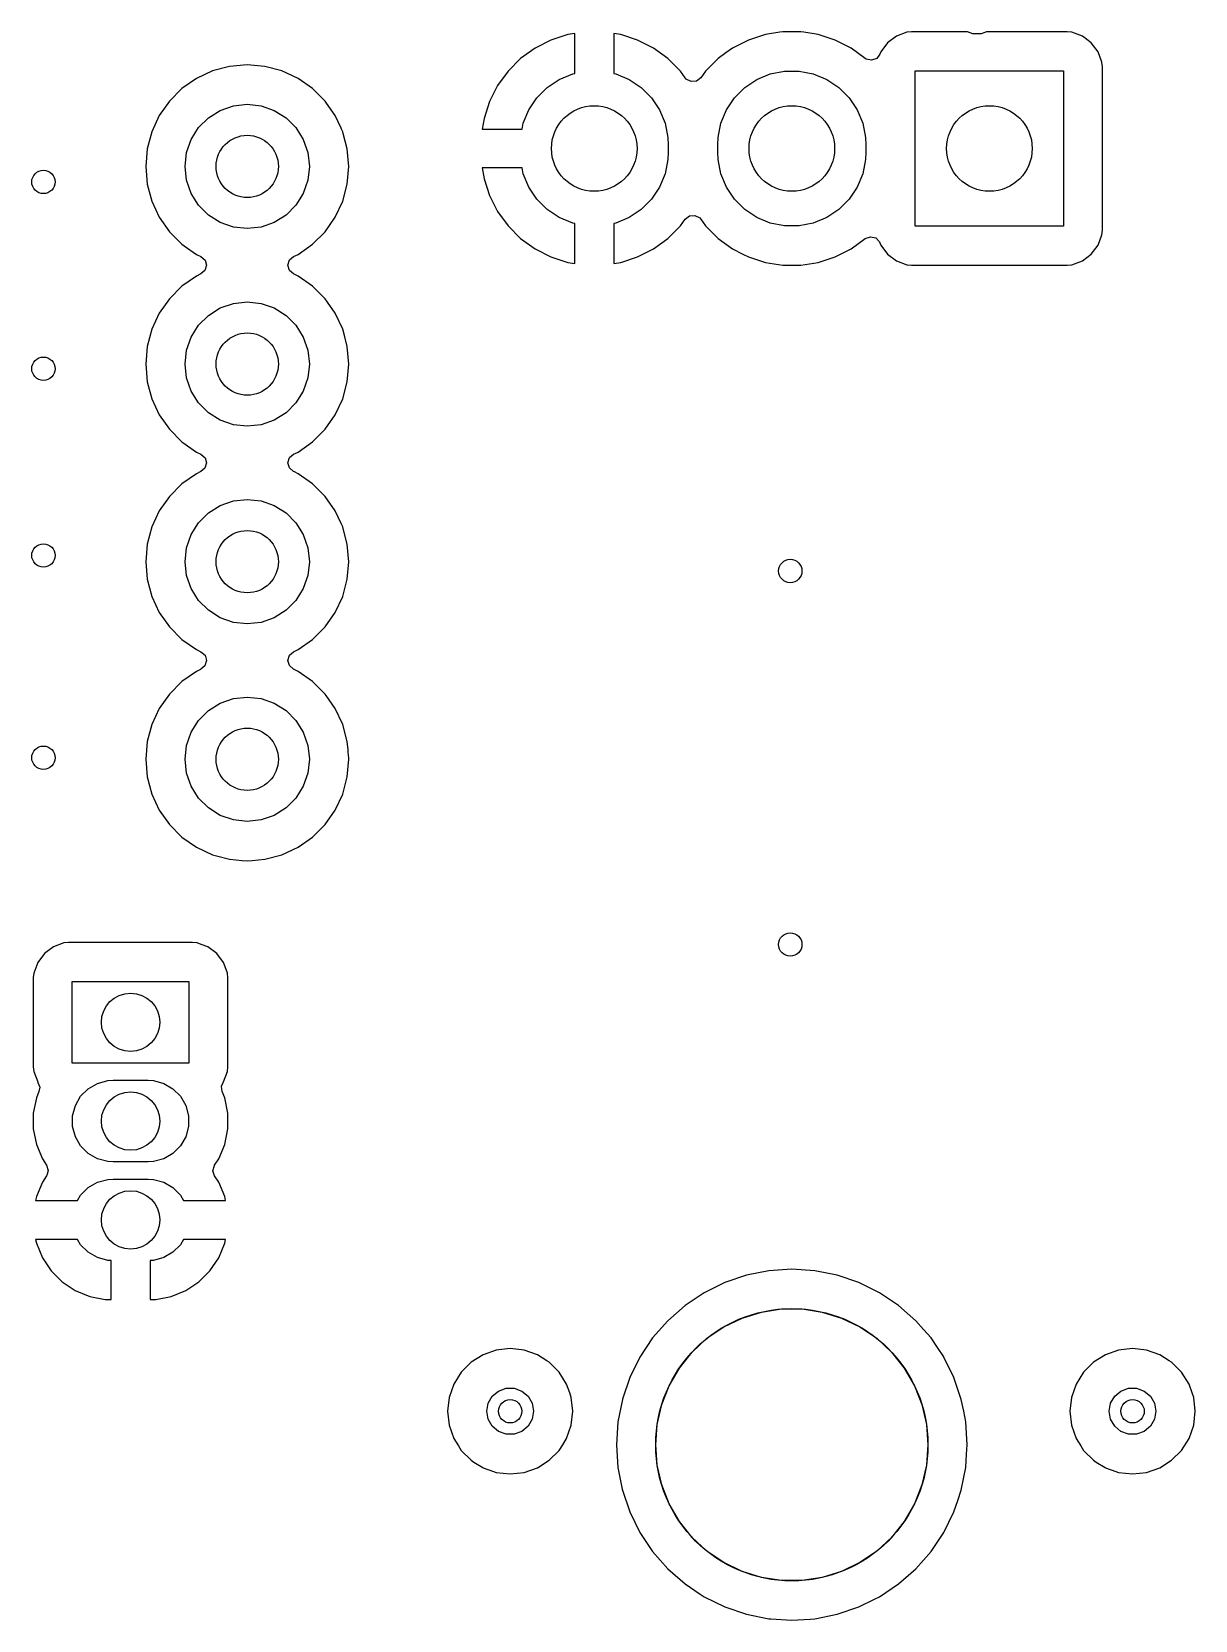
# Model space of a CAD drawing. Extents: x 2.85 to 10.26, y -4.55 to -2.42.
# Drawn here: x 3.341 to 3.929, y -3.688 to -2.885 of the extents above; entities that cross this region are included whole.
import ezdxf

# ---------------------------------------------------------------- set-up
doc = ezdxf.new("R2010")
doc.units = 0
doc.header["$MEASUREMENT"] = 0
doc.layers.add('BLACK', color=7, linetype='CONTINUOUS')

msp = doc.modelspace()

# ---------------------------------------------------------------- linework, layer by layer
at = {"layer": 'BLACK', "linetype": 'CONTINUOUS'}
for p, q in [((3.61535, -2.88549), (3.61181, -2.88605)), ((3.61535, -2.90574), (3.61535, -2.88549)), ((3.61535, -2.88549), (3.61535, -2.88549)), ((3.63859, -2.88605), (3.63504, -2.88549)), ((3.63504, -2.88549), (3.63504, -2.90574)), ((3.7191, -2.88488), (3.7118, -2.88603)), ((3.72069, -2.88463), (3.7191, -2.88488)), ((3.7297, -2.88463), (3.72069, -2.88463)), ((3.73129, -2.88488), (3.7297, -2.88463)), ((3.73859, -2.88603), (3.73129, -2.88488)), ((3.78347, -2.88488), (3.77816, -2.88686)), ((3.78581, -2.88463), (3.78347, -2.88488)), ((3.81404, -2.88463), (3.78581, -2.88463)), ((3.78581, -2.88463), (3.78581, -2.88463)), ((3.81685, -2.88565), (3.81404, -2.88463)), ((3.82375, -2.88463), (3.82095, -2.88565)), ((3.86458, -2.88463), (3.82375, -2.88463)), ((3.86693, -2.88488), (3.86458, -2.88463)), ((3.86458, -2.88463), (3.86458, -2.88463)), ((3.86458, -2.88463), (3.86458, -2.88463)), ((3.86458, -2.88463), (3.86458, -2.88463)), ((3.87224, -2.88686), (3.86693, -2.88488)), ((3.86693, -2.88488), (3.86693, -2.88488)), ((3.59523, -2.89292), (3.58794, -2.89821)), ((3.60325, -2.88884), (3.59523, -2.89292)), ((3.61181, -2.88605), (3.60325, -2.88884)), ((3.64715, -2.88884), (3.63859, -2.88605)), ((3.65517, -2.89292), (3.64715, -2.88884)), ((3.66245, -2.89821), (3.65517, -2.89292)), ((3.69521, -2.8929), (3.69184, -2.89535)), ((3.70324, -2.88882), (3.69521, -2.8929)), ((3.7118, -2.88603), (3.70324, -2.88882)), ((3.7118, -2.88603), (3.7118, -2.88603)), ((3.74716, -2.88882), (3.73859, -2.88603)), ((3.75317, -2.89188), (3.74716, -2.88882)), ((3.75518, -2.8929), (3.75317, -2.89188)), ((3.76237, -2.89813), (3.75518, -2.8929)), ((3.77362, -2.89025), (3.77022, -2.89479)), ((3.77816, -2.88686), (3.77362, -2.89025)), ((3.77362, -2.89025), (3.77362, -2.89025)), ((3.77816, -2.88686), (3.77816, -2.88686)), ((3.82095, -2.88565), (3.81685, -2.88565)), ((3.87677, -2.89025), (3.87224, -2.88686)), ((3.87224, -2.88686), (3.87224, -2.88686)), ((3.88017, -2.89479), (3.87677, -2.89025)), ((3.87677, -2.89025), (3.87677, -2.89025)), ((3.44961, -2.90136), (3.44068, -2.90214)), ((3.45853, -2.90214), (3.44961, -2.90136)), ((3.44961, -2.90136), (3.44961, -2.90136)), ((3.58794, -2.89821), (3.58158, -2.90458)), ((3.66882, -2.90458), (3.66245, -2.89821)), ((3.68793, -2.8982), (3.68156, -2.90456)), ((3.69184, -2.89535), (3.68793, -2.8982)), ((3.68793, -2.8982), (3.68793, -2.8982)), ((3.68793, -2.8982), (3.68793, -2.8982)), ((3.7629, -2.89847), (3.76237, -2.89813)), ((3.76559, -2.89905), (3.7629, -2.89847)), ((3.76817, -2.89809), (3.76559, -2.89905)), ((3.76982, -2.89589), (3.76817, -2.89809)), ((3.77022, -2.89479), (3.76982, -2.89589)), ((3.77022, -2.89479), (3.77022, -2.89479)), ((3.88212, -2.90003), (3.88017, -2.89479)), ((3.88017, -2.89479), (3.88017, -2.89479)), ((3.88215, -2.9001), (3.88212, -2.90003)), ((3.8824, -2.90245), (3.88215, -2.9001)), ((3.42391, -2.90825), (3.41657, -2.91338)), ((3.43203, -2.90446), (3.42391, -2.90825)), ((3.42391, -2.90825), (3.42391, -2.90825)), ((3.44068, -2.90214), (3.43203, -2.90446)), ((3.43203, -2.90446), (3.43203, -2.90446)), ((3.44068, -2.90214), (3.44068, -2.90214)), ((3.46718, -2.90446), (3.45853, -2.90214)), ((3.45853, -2.90214), (3.45853, -2.90214)), ((3.45853, -2.90214), (3.45853, -2.90214)), ((3.45853, -2.90214), (3.45853, -2.90214)), ((3.45853, -2.90214), (3.45853, -2.90214)), ((3.4753, -2.90825), (3.46718, -2.90446)), ((3.46718, -2.90446), (3.46718, -2.90446)), ((3.48264, -2.91338), (3.4753, -2.90825)), ((3.4753, -2.90825), (3.4753, -2.90825)), ((3.58158, -2.90458), (3.57629, -2.91186)), ((3.60141, -2.91284), (3.60752, -2.90876)), ((3.60752, -2.90876), (3.61431, -2.90595)), ((3.61431, -2.90595), (3.61535, -2.90574)), ((3.63504, -2.90574), (3.63608, -2.90595)), ((3.63608, -2.90595), (3.64287, -2.90876)), ((3.64287, -2.90876), (3.64899, -2.91284)), ((3.67124, -2.90791), (3.66882, -2.90458)), ((3.66882, -2.90458), (3.66882, -2.90458)), ((3.67178, -2.90854), (3.67124, -2.90791)), ((3.67422, -2.90982), (3.67178, -2.90854)), ((3.67696, -2.90959), (3.67422, -2.90982)), ((3.67913, -2.90791), (3.67696, -2.90959)), ((3.68156, -2.90456), (3.67913, -2.90791)), ((3.68156, -2.90456), (3.68156, -2.90456)), ((3.70141, -2.91284), (3.70752, -2.90876)), ((3.70752, -2.90876), (3.71431, -2.90595)), ((3.71431, -2.90595), (3.72152, -2.90451)), ((3.72152, -2.90451), (3.72887, -2.90451)), ((3.72887, -2.90451), (3.73608, -2.90595)), ((3.73608, -2.90595), (3.74287, -2.90876)), ((3.74287, -2.90876), (3.74899, -2.91284)), ((3.7877, -2.98307), (3.7877, -2.90433)), ((3.7877, -2.90433), (3.8627, -2.90433)), ((3.8627, -2.90433), (3.8627, -2.98307)), ((3.8824, -2.91811), (3.8824, -2.90245)), ((3.41657, -2.91338), (3.41023, -2.91972)), ((3.48898, -2.91972), (3.48264, -2.91338)), ((3.57629, -2.91186), (3.5722, -2.91988)), ((3.59621, -2.91804), (3.60141, -2.91284)), ((3.64899, -2.91284), (3.65418, -2.91804)), ((3.69621, -2.91804), (3.70141, -2.91284)), ((3.74899, -2.91284), (3.75418, -2.91804)), ((3.41023, -2.91972), (3.4051, -2.92706)), ((3.42997, -2.92813), (3.43594, -2.92438)), ((3.43594, -2.92438), (3.4426, -2.92205)), ((3.4426, -2.92205), (3.44961, -2.92126)), ((3.44961, -2.92126), (3.45661, -2.92205)), ((3.45661, -2.92205), (3.46327, -2.92438)), ((3.46327, -2.92438), (3.46924, -2.92813)), ((3.48972, -2.92078), (3.48898, -2.91972)), ((3.49412, -2.92706), (3.48972, -2.92078)), ((3.5722, -2.91988), (3.56942, -2.92844)), ((3.58931, -2.93095), (3.59212, -2.92415)), ((3.59212, -2.92415), (3.59621, -2.91804)), ((3.65418, -2.91804), (3.65827, -2.92415)), ((3.65827, -2.92415), (3.66108, -2.93095)), ((3.68931, -2.93095), (3.69212, -2.92415)), ((3.69212, -2.92415), (3.69621, -2.91804)), ((3.75418, -2.91804), (3.75827, -2.92415)), ((3.75827, -2.92415), (3.76108, -2.93095)), ((3.8824, -2.97244), (3.8824, -2.91811)), ((3.4051, -2.92706), (3.40131, -2.93518)), ((3.4051, -2.92706), (3.4051, -2.92706)), ((3.42123, -2.93909), (3.42498, -2.93312)), ((3.42498, -2.93312), (3.42997, -2.92813)), ((3.46924, -2.92813), (3.47423, -2.93312)), ((3.47423, -2.93312), (3.47798, -2.93909)), ((3.49706, -2.93338), (3.49412, -2.92706)), ((3.49729, -2.93386), (3.49706, -2.93338)), ((3.56942, -2.92844), (3.56856, -2.93386)), ((3.58873, -2.93386), (3.58931, -2.93095)), ((3.66108, -2.93095), (3.66252, -2.93816)), ((3.68788, -2.93816), (3.68931, -2.93095)), ((3.76108, -2.93095), (3.76252, -2.93816)), ((3.40131, -2.93518), (3.39899, -2.94383)), ((3.40131, -2.93518), (3.40131, -2.93518)), ((3.4189, -2.94575), (3.42123, -2.93909)), ((3.47798, -2.93909), (3.48031, -2.94575)), ((3.4979, -2.93518), (3.49729, -2.93386)), ((3.49815, -2.93609), (3.4979, -2.93518)), ((3.4979, -2.93518), (3.4979, -2.93518)), ((3.50022, -2.94383), (3.49815, -2.93609)), ((3.56856, -2.93386), (3.58873, -2.93386)), ((3.66252, -2.93816), (3.6627, -2.94183)), ((3.6877, -2.94183), (3.68788, -2.93816)), ((3.76252, -2.93816), (3.7627, -2.94183)), ((3.39899, -2.94383), (3.39821, -2.95276)), ((3.39899, -2.94383), (3.39899, -2.94383)), ((3.41811, -2.95276), (3.4189, -2.94575)), ((3.48031, -2.94575), (3.4811, -2.95276)), ((3.501, -2.95276), (3.50022, -2.94383)), ((3.66252, -2.94925), (3.66108, -2.95646)), ((3.6627, -2.94557), (3.66252, -2.94925)), ((3.6627, -2.94183), (3.6627, -2.94557)), ((3.6877, -2.94557), (3.6877, -2.94183)), ((3.68788, -2.94925), (3.6877, -2.94557)), ((3.68931, -2.95646), (3.68788, -2.94925)), ((3.76252, -2.94925), (3.76108, -2.95646)), ((3.7627, -2.94557), (3.76252, -2.94925)), ((3.7627, -2.94183), (3.7627, -2.94557)), ((3.39821, -2.95276), (3.39821, -2.95276)), ((3.39821, -2.95276), (3.39899, -2.96168)), ((3.4189, -2.95976), (3.41811, -2.95276)), ((3.4811, -2.95276), (3.48031, -2.95976)), ((3.50022, -2.96168), (3.501, -2.95276)), ((3.56856, -2.95354), (3.56942, -2.95896)), ((3.58873, -2.95354), (3.56856, -2.95354)), ((3.58931, -2.95646), (3.58873, -2.95354)), ((3.59212, -2.96325), (3.58931, -2.95646)), ((3.66108, -2.95646), (3.65827, -2.96325)), ((3.69212, -2.96325), (3.68931, -2.95646)), ((3.76108, -2.95646), (3.75827, -2.96325)), ((3.39899, -2.96168), (3.39899, -2.96168)), ((3.39899, -2.96168), (3.40131, -2.97033)), ((3.42123, -2.96642), (3.4189, -2.95976)), ((3.48031, -2.95976), (3.47798, -2.96642)), ((3.4979, -2.97033), (3.50022, -2.96168)), ((3.56942, -2.95896), (3.5722, -2.96752)), ((3.59621, -2.96936), (3.59212, -2.96325)), ((3.65827, -2.96325), (3.65418, -2.96936)), ((3.69621, -2.96936), (3.69212, -2.96325)), ((3.75827, -2.96325), (3.75418, -2.96936)), ((3.40131, -2.97033), (3.40131, -2.97033)), ((3.40131, -2.97033), (3.4051, -2.97845)), ((3.42498, -2.97239), (3.42123, -2.96642)), ((3.42997, -2.97738), (3.42498, -2.97239)), ((3.47423, -2.97239), (3.46924, -2.97738)), ((3.47798, -2.96642), (3.47423, -2.97239)), ((3.49412, -2.97845), (3.4979, -2.97033)), ((3.5722, -2.96752), (3.57629, -2.97554)), ((3.60141, -2.97456), (3.59621, -2.96936)), ((3.65418, -2.96936), (3.64899, -2.97456)), ((3.70141, -2.97456), (3.69621, -2.96936)), ((3.75418, -2.96936), (3.74899, -2.97456)), ((3.8824, -2.98496), (3.8824, -2.97244)), ((3.4051, -2.97845), (3.4051, -2.97845)), ((3.4051, -2.97845), (3.41023, -2.98579)), ((3.43594, -2.98113), (3.42997, -2.97738)), ((3.4426, -2.98346), (3.43594, -2.98113)), ((3.46327, -2.98113), (3.45661, -2.98346)), ((3.46924, -2.97738), (3.46327, -2.98113)), ((3.48898, -2.98579), (3.49412, -2.97845)), ((3.57629, -2.97554), (3.58158, -2.98282)), ((3.60752, -2.97864), (3.60141, -2.97456)), ((3.61431, -2.98146), (3.60752, -2.97864)), ((3.61535, -2.98166), (3.61431, -2.98146)), ((3.61535, -3.00191), (3.61535, -2.98166)), ((3.63608, -2.98146), (3.63504, -2.98166)), ((3.63504, -2.98166), (3.63504, -3.00191)), ((3.64287, -2.97864), (3.63608, -2.98146)), ((3.64899, -2.97456), (3.64287, -2.97864)), ((3.66882, -2.98282), (3.67124, -2.97949)), ((3.67124, -2.97949), (3.67341, -2.97781)), ((3.67341, -2.97781), (3.67615, -2.97758)), ((3.67615, -2.97758), (3.67859, -2.97886)), ((3.67859, -2.97886), (3.67913, -2.97949)), ((3.67913, -2.97949), (3.68156, -2.98284)), ((3.70752, -2.97864), (3.70141, -2.97456)), ((3.71431, -2.98146), (3.70752, -2.97864)), ((3.72152, -2.98289), (3.71431, -2.98146)), ((3.73608, -2.98146), (3.72887, -2.98289)), ((3.74287, -2.97864), (3.73608, -2.98146)), ((3.74899, -2.97456), (3.74287, -2.97864)), ((3.41023, -2.98579), (3.41657, -2.99213)), ((3.44961, -2.98425), (3.4426, -2.98346)), ((3.45661, -2.98346), (3.44961, -2.98425)), ((3.48264, -2.99213), (3.48898, -2.98579)), ((3.58158, -2.98282), (3.58794, -2.98919)), ((3.58794, -2.98919), (3.59523, -2.99448)), ((3.65517, -2.99448), (3.66245, -2.98919)), ((3.66245, -2.98919), (3.66882, -2.98282)), ((3.68156, -2.98284), (3.68793, -2.9892)), ((3.68793, -2.9892), (3.69521, -2.9945)), ((3.72887, -2.98289), (3.72152, -2.98289)), ((3.75518, -2.9945), (3.76237, -2.98927)), ((3.76237, -2.98927), (3.76496, -2.98835)), ((3.76496, -2.98835), (3.76764, -2.98897)), ((3.76764, -2.98897), (3.76956, -2.99094)), ((3.8627, -2.98307), (3.7877, -2.98307)), ((3.88017, -2.99261), (3.88215, -2.9873)), ((3.88215, -2.9873), (3.8824, -2.98496)), ((3.41657, -2.99213), (3.41765, -2.99288)), ((3.41765, -2.99288), (3.42391, -2.99727)), ((3.42391, -2.99727), (3.42619, -2.99833)), ((3.47302, -2.99833), (3.4753, -2.99727)), ((3.4753, -2.99727), (3.48264, -2.99213)), ((3.59523, -2.99448), (3.60325, -2.99857)), ((3.64715, -2.99857), (3.65517, -2.99448)), ((3.69521, -2.9945), (3.70042, -2.99715)), ((3.70042, -2.99715), (3.70324, -2.99858)), ((3.74716, -2.99858), (3.75518, -2.9945)), ((3.76956, -2.99094), (3.76982, -2.99151)), ((3.76982, -2.99151), (3.77022, -2.99261)), ((3.77022, -2.99261), (3.77022, -2.99261)), ((3.77022, -2.99261), (3.77362, -2.99715)), ((3.77362, -2.99715), (3.77362, -2.99715)), ((3.77362, -2.99715), (3.77816, -3.00054)), ((3.87224, -3.00054), (3.87677, -2.99715)), ((3.87677, -2.99715), (3.88017, -2.99261)), ((3.42619, -2.99833), (3.42826, -3.00015)), ((3.42821, -3.00543), (3.42619, -3.00718)), ((3.42901, -3.00279), (3.42821, -3.00543)), ((3.42826, -3.00015), (3.42901, -3.00279)), ((3.4702, -3.00272), (3.471, -3.00008)), ((3.47096, -3.00536), (3.4702, -3.00272)), ((3.47302, -3.00718), (3.47096, -3.00536)), ((3.471, -3.00008), (3.47302, -2.99833)), ((3.60325, -2.99857), (3.61181, -3.00135)), ((3.61181, -3.00135), (3.61535, -3.00191)), ((3.63504, -3.00191), (3.63859, -3.00135)), ((3.63859, -3.00135), (3.64715, -2.99857)), ((3.70324, -2.99858), (3.7118, -3.00137)), ((3.7118, -3.00137), (3.7118, -3.00137)), ((3.7118, -3.00137), (3.7118, -3.00137)), ((3.7118, -3.00137), (3.72069, -3.00278)), ((3.72069, -3.00278), (3.72069, -3.00278)), ((3.72069, -3.00278), (3.7297, -3.00278)), ((3.7297, -3.00278), (3.73859, -3.00137)), ((3.7297, -3.00278), (3.7297, -3.00278)), ((3.73859, -3.00137), (3.74716, -2.99858)), ((3.73859, -3.00137), (3.73859, -3.00137)), ((3.73859, -3.00137), (3.73859, -3.00137)), ((3.74716, -2.99858), (3.74716, -2.99858)), ((3.74716, -2.99858), (3.74716, -2.99858)), ((3.77816, -3.00054), (3.77816, -3.00054)), ((3.77816, -3.00054), (3.78347, -3.00252)), ((3.78347, -3.00252), (3.78347, -3.00252)), ((3.78347, -3.00252), (3.78374, -3.00255)), ((3.78374, -3.00255), (3.78581, -3.00278)), ((3.78581, -3.00278), (3.86458, -3.00278)), ((3.86458, -3.00278), (3.86693, -3.00252)), ((3.86693, -3.00252), (3.87224, -3.00054)), ((3.41657, -3.01338), (3.41023, -3.01972)), ((3.42391, -3.00825), (3.41657, -3.01338)), ((3.42619, -3.00718), (3.42391, -3.00825)), ((3.42391, -3.00825), (3.42391, -3.00825)), ((3.4753, -3.00825), (3.47302, -3.00718)), ((3.48264, -3.01338), (3.4753, -3.00825)), ((3.4753, -3.00825), (3.4753, -3.00825)), ((3.48898, -3.01972), (3.48264, -3.01338)), ((3.41023, -3.01972), (3.4051, -3.02706)), ((3.43594, -3.02438), (3.4426, -3.02205)), ((3.4426, -3.02205), (3.44961, -3.02126)), ((3.44961, -3.02126), (3.45661, -3.02205)), ((3.45661, -3.02205), (3.46327, -3.02438)), ((3.49016, -3.02141), (3.48898, -3.01972)), ((3.49412, -3.02706), (3.49016, -3.02141)), ((3.4051, -3.02706), (3.40131, -3.03518)), ((3.4051, -3.02706), (3.4051, -3.02706)), ((3.42498, -3.03312), (3.42997, -3.02813)), ((3.42997, -3.02813), (3.43594, -3.02438)), ((3.46327, -3.02438), (3.46924, -3.02813)), ((3.46924, -3.02813), (3.47423, -3.03312)), ((3.4979, -3.03518), (3.49412, -3.02706)), ((3.40131, -3.03518), (3.39899, -3.04383)), ((3.40131, -3.03518), (3.40131, -3.03518)), ((3.42123, -3.03909), (3.42498, -3.03312)), ((3.47423, -3.03312), (3.47798, -3.03909)), ((3.49892, -3.03898), (3.4979, -3.03518)), ((3.39899, -3.04383), (3.39821, -3.05276)), ((3.39899, -3.04383), (3.39899, -3.04383)), ((3.41811, -3.05276), (3.4189, -3.04575)), ((3.4189, -3.04575), (3.42123, -3.03909)), ((3.47798, -3.03909), (3.48031, -3.04575)), ((3.48031, -3.04575), (3.4811, -3.05276)), ((3.50022, -3.04383), (3.49892, -3.03898)), ((3.501, -3.05276), (3.50022, -3.04383)), ((3.39821, -3.05276), (3.39821, -3.05276)), ((3.39821, -3.05276), (3.39899, -3.06168)), ((3.4189, -3.05976), (3.41811, -3.05276)), ((3.4811, -3.05276), (3.48031, -3.05976)), ((3.50022, -3.06168), (3.501, -3.05276)), ((3.39899, -3.06168), (3.39899, -3.06168)), ((3.39899, -3.06168), (3.40131, -3.07033)), ((3.42123, -3.06642), (3.4189, -3.05976)), ((3.48031, -3.05976), (3.47798, -3.06642)), ((3.4979, -3.07033), (3.50022, -3.06168)), ((3.40131, -3.07033), (3.40131, -3.07033)), ((3.40131, -3.07033), (3.4051, -3.07845)), ((3.42498, -3.07239), (3.42123, -3.06642)), ((3.47798, -3.06642), (3.47423, -3.07239)), ((3.49412, -3.07845), (3.4979, -3.07033)), ((3.42997, -3.07738), (3.42498, -3.07239)), ((3.43594, -3.08113), (3.42997, -3.07738)), ((3.46924, -3.07738), (3.46327, -3.08113)), ((3.47423, -3.07239), (3.46924, -3.07738)), ((3.4051, -3.07845), (3.4051, -3.07845)), ((3.4051, -3.07845), (3.41023, -3.08579)), ((3.41023, -3.08579), (3.41657, -3.09213)), ((3.4426, -3.08346), (3.43594, -3.08113)), ((3.44961, -3.08425), (3.4426, -3.08346)), ((3.45661, -3.08346), (3.44961, -3.08425)), ((3.46327, -3.08113), (3.45661, -3.08346)), ((3.48264, -3.09213), (3.48898, -3.08579)), ((3.48898, -3.08579), (3.49412, -3.07845)), ((3.41657, -3.09213), (3.41657, -3.09213)), ((3.41657, -3.09213), (3.42391, -3.09727)), ((3.4753, -3.09727), (3.48264, -3.09213)), ((3.42391, -3.09727), (3.42619, -3.09833)), ((3.42619, -3.09833), (3.42826, -3.10015)), ((3.42826, -3.10015), (3.42901, -3.10279)), ((3.4702, -3.10272), (3.471, -3.10008)), ((3.471, -3.10008), (3.47302, -3.09833)), ((3.47302, -3.09833), (3.4753, -3.09727)), ((3.42391, -3.10825), (3.41657, -3.11338)), ((3.42577, -3.10738), (3.42391, -3.10825)), ((3.42391, -3.10825), (3.42391, -3.10825)), ((3.42619, -3.10718), (3.42577, -3.10738)), ((3.42821, -3.10543), (3.42619, -3.10718)), ((3.42901, -3.10279), (3.42821, -3.10543)), ((3.47096, -3.10536), (3.4702, -3.10272)), ((3.47302, -3.10718), (3.47096, -3.10536)), ((3.47344, -3.10738), (3.47302, -3.10718)), ((3.4753, -3.10825), (3.47344, -3.10738)), ((3.48264, -3.11338), (3.4753, -3.10825)), ((3.4753, -3.10825), (3.4753, -3.10825)), ((3.41657, -3.11338), (3.41023, -3.11972)), ((3.48898, -3.11972), (3.48264, -3.11338)), ((3.41023, -3.11972), (3.4051, -3.12706)), ((3.42997, -3.12813), (3.43594, -3.12438)), ((3.43594, -3.12438), (3.4426, -3.12205)), ((3.4426, -3.12205), (3.44961, -3.12126)), ((3.44961, -3.12126), (3.45661, -3.12205)), ((3.45661, -3.12205), (3.46327, -3.12438)), ((3.46327, -3.12438), (3.46924, -3.12813)), ((3.49412, -3.12706), (3.48898, -3.11972)), ((3.48898, -3.11972), (3.48898, -3.11972)), ((3.4051, -3.12706), (3.40131, -3.13518)), ((3.4051, -3.12706), (3.4051, -3.12706)), ((3.42123, -3.13909), (3.42498, -3.13312)), ((3.42498, -3.13312), (3.42997, -3.12813)), ((3.46924, -3.12813), (3.47423, -3.13312)), ((3.47423, -3.13312), (3.47798, -3.13909)), ((3.49713, -3.13352), (3.49412, -3.12706)), ((3.4979, -3.13518), (3.49713, -3.13352)), ((3.40131, -3.13518), (3.39899, -3.14383)), ((3.40131, -3.13518), (3.40131, -3.13518)), ((3.4189, -3.14575), (3.42123, -3.13909)), ((3.47798, -3.13909), (3.48031, -3.14575)), ((3.49846, -3.13726), (3.4979, -3.13518)), ((3.4979, -3.13518), (3.4979, -3.13518)), ((3.50022, -3.14383), (3.49846, -3.13726)), ((3.39899, -3.14383), (3.39821, -3.15276)), ((3.39899, -3.14383), (3.39899, -3.14383)), ((3.41811, -3.15276), (3.4189, -3.14575)), ((3.48031, -3.14575), (3.4811, -3.15276)), ((3.501, -3.15276), (3.50022, -3.14383)), ((3.39821, -3.15276), (3.39821, -3.15276)), ((3.39821, -3.15276), (3.39899, -3.16168)), ((3.4189, -3.15976), (3.41811, -3.15276)), ((3.4811, -3.15276), (3.48031, -3.15976)), ((3.50022, -3.16168), (3.501, -3.15276)), ((3.39899, -3.16168), (3.39899, -3.16168)), ((3.39899, -3.16168), (3.40131, -3.17033)), ((3.42123, -3.16642), (3.4189, -3.15976)), ((3.42498, -3.17239), (3.42123, -3.16642)), ((3.47798, -3.16642), (3.47423, -3.17239)), ((3.48031, -3.15976), (3.47798, -3.16642)), ((3.4979, -3.17033), (3.50022, -3.16168)), ((3.40131, -3.17033), (3.40131, -3.17033)), ((3.40131, -3.17033), (3.4051, -3.17845)), ((3.42997, -3.17738), (3.42498, -3.17239)), ((3.47423, -3.17239), (3.46924, -3.17738)), ((3.49412, -3.17845), (3.4979, -3.17033)), ((3.4051, -3.17845), (3.4051, -3.17845)), ((3.4051, -3.17845), (3.41023, -3.18579)), ((3.43594, -3.18113), (3.42997, -3.17738)), ((3.4426, -3.18346), (3.43594, -3.18113)), ((3.46327, -3.18113), (3.45661, -3.18346)), ((3.46924, -3.17738), (3.46327, -3.18113)), ((3.48898, -3.18579), (3.49412, -3.17845)), ((3.41023, -3.18579), (3.41657, -3.19213)), ((3.44961, -3.18425), (3.4426, -3.18346)), ((3.45661, -3.18346), (3.44961, -3.18425)), ((3.48264, -3.19213), (3.48898, -3.18579)), ((3.41657, -3.19213), (3.41657, -3.19213)), ((3.41657, -3.19213), (3.42391, -3.19727)), ((3.42391, -3.19727), (3.42619, -3.19833)), ((3.42619, -3.19833), (3.42826, -3.20015)), ((3.471, -3.20008), (3.47302, -3.19833)), ((3.47302, -3.19833), (3.4753, -3.19727)), ((3.4753, -3.19727), (3.48264, -3.19213)), ((3.42821, -3.20543), (3.42619, -3.20718)), ((3.42901, -3.20279), (3.42821, -3.20543)), ((3.42826, -3.20015), (3.42901, -3.20279)), ((3.4702, -3.20272), (3.471, -3.20008)), ((3.47096, -3.20536), (3.4702, -3.20272)), ((3.47302, -3.20718), (3.47096, -3.20536)), ((3.41657, -3.21338), (3.41023, -3.21972)), ((3.42391, -3.20825), (3.41657, -3.21338)), ((3.4259, -3.20732), (3.42391, -3.20825)), ((3.42391, -3.20825), (3.42391, -3.20825)), ((3.42619, -3.20718), (3.4259, -3.20732)), ((3.47331, -3.20732), (3.47302, -3.20718)), ((3.4753, -3.20825), (3.47331, -3.20732)), ((3.48264, -3.21338), (3.4753, -3.20825)), ((3.4753, -3.20825), (3.4753, -3.20825)), ((3.48898, -3.21972), (3.48264, -3.21338)), ((3.41023, -3.21972), (3.4051, -3.22706)), ((3.43594, -3.22438), (3.4426, -3.22205)), ((3.4426, -3.22205), (3.44961, -3.22126)), ((3.44961, -3.22126), (3.45661, -3.22205)), ((3.45661, -3.22205), (3.46327, -3.22438)), ((3.48951, -3.22047), (3.48898, -3.21972)), ((3.49412, -3.22706), (3.48951, -3.22047)), ((3.4051, -3.22706), (3.40131, -3.23518)), ((3.4051, -3.22706), (3.4051, -3.22706)), ((3.42498, -3.23312), (3.42997, -3.22813)), ((3.42997, -3.22813), (3.43594, -3.22438)), ((3.46327, -3.22438), (3.46924, -3.22813)), ((3.46924, -3.22813), (3.47423, -3.23312)), ((3.4979, -3.23518), (3.49412, -3.22706)), ((3.40131, -3.23518), (3.39899, -3.24383)), ((3.40131, -3.23518), (3.40131, -3.23518)), ((3.4189, -3.24575), (3.42123, -3.23909)), ((3.42123, -3.23909), (3.42498, -3.23312)), ((3.47423, -3.23312), (3.47798, -3.23909)), ((3.47798, -3.23909), (3.48031, -3.24575)), ((3.50022, -3.24383), (3.4979, -3.23518)), ((3.39899, -3.24383), (3.39821, -3.25276)), ((3.39899, -3.24383), (3.39899, -3.24383)), ((3.41811, -3.25276), (3.4189, -3.24575)), ((3.48031, -3.24575), (3.4811, -3.25276)), ((3.50059, -3.24803), (3.50022, -3.24383)), ((3.39821, -3.25276), (3.39821, -3.25276)), ((3.39821, -3.25276), (3.39899, -3.26168)), ((3.4189, -3.25976), (3.41811, -3.25276)), ((3.4811, -3.25276), (3.48031, -3.25976)), ((3.50022, -3.26168), (3.501, -3.25276)), ((3.5007, -3.24928), (3.50059, -3.24803)), ((3.50093, -3.25197), (3.5007, -3.24928)), ((3.501, -3.25276), (3.50093, -3.25197)), ((3.39899, -3.26168), (3.39899, -3.26168)), ((3.39899, -3.26168), (3.40131, -3.27033)), ((3.42123, -3.26642), (3.4189, -3.25976)), ((3.48031, -3.25976), (3.47798, -3.26642)), ((3.4979, -3.27033), (3.50022, -3.26168)), ((3.40131, -3.27033), (3.40131, -3.27033)), ((3.40131, -3.27033), (3.4051, -3.27845)), ((3.42498, -3.27239), (3.42123, -3.26642)), ((3.47798, -3.26642), (3.47423, -3.27239)), ((3.49412, -3.27845), (3.4979, -3.27033)), ((3.4051, -3.27845), (3.4051, -3.27845)), ((3.4051, -3.27845), (3.41023, -3.28579)), ((3.42997, -3.27738), (3.42498, -3.27239)), ((3.43594, -3.28113), (3.42997, -3.27738)), ((3.46924, -3.27738), (3.46327, -3.28113)), ((3.47423, -3.27239), (3.46924, -3.27738)), ((3.48898, -3.28579), (3.49412, -3.27845)), ((3.41023, -3.28579), (3.41657, -3.29213)), ((3.4426, -3.28346), (3.43594, -3.28113)), ((3.44961, -3.28425), (3.4426, -3.28346)), ((3.45661, -3.28346), (3.44961, -3.28425)), ((3.46327, -3.28113), (3.45661, -3.28346)), ((3.48264, -3.29213), (3.48898, -3.28579)), ((3.41657, -3.29213), (3.41657, -3.29213)), ((3.41657, -3.29213), (3.42391, -3.29727)), ((3.4753, -3.29727), (3.48264, -3.29213)), ((3.42391, -3.29727), (3.43203, -3.30105)), ((3.43203, -3.30105), (3.43203, -3.30105)), ((3.43203, -3.30105), (3.43203, -3.30105)), ((3.43203, -3.30105), (3.43411, -3.30161)), ((3.43411, -3.30161), (3.44068, -3.30337)), ((3.44068, -3.30337), (3.44706, -3.30393)), ((3.45203, -3.30394), (3.45853, -3.30337)), ((3.45853, -3.30337), (3.46718, -3.30105)), ((3.46718, -3.30105), (3.4753, -3.29727)), ((3.44706, -3.30393), (3.44961, -3.30415)), ((3.44961, -3.30415), (3.45203, -3.30394)), ((3.44961, -3.30415), (3.44961, -3.30415)), ((3.44961, -3.30415), (3.44961, -3.30415)), ((3.34695, -3.35108), (3.34355, -3.35562)), ((3.35148, -3.34769), (3.34695, -3.35108)), ((3.34695, -3.35108), (3.34695, -3.35108)), ((3.35679, -3.34571), (3.35148, -3.34769)), ((3.35148, -3.34769), (3.35148, -3.34769)), ((3.35914, -3.34545), (3.35679, -3.34571)), ((3.42196, -3.34545), (3.35914, -3.34545)), ((3.35914, -3.34545), (3.35914, -3.34545)), ((3.42431, -3.34571), (3.42196, -3.34545)), ((3.42196, -3.34545), (3.42196, -3.34545)), ((3.42196, -3.34545), (3.42196, -3.34545)), ((3.42196, -3.34545), (3.42196, -3.34545)), ((3.42633, -3.34646), (3.42431, -3.34571)), ((3.42431, -3.34571), (3.42431, -3.34571)), ((3.42962, -3.34769), (3.42633, -3.34646)), ((3.43416, -3.35108), (3.42962, -3.34769)), ((3.42962, -3.34769), (3.42962, -3.34769)), ((3.43755, -3.35562), (3.43416, -3.35108)), ((3.43416, -3.35108), (3.43416, -3.35108)), ((3.34355, -3.35562), (3.34157, -3.36093)), ((3.34355, -3.35562), (3.34355, -3.35562)), ((3.43938, -3.36052), (3.43755, -3.35562)), ((3.43755, -3.35562), (3.43755, -3.35562)), ((3.34157, -3.36093), (3.34132, -3.36322)), ((3.34132, -3.36322), (3.34132, -3.36327)), ((3.34132, -3.36327), (3.34132, -3.36327)), ((3.34132, -3.36327), (3.34132, -3.40838)), ((3.36102, -3.4065), (3.36102, -3.36516)), ((3.36102, -3.36516), (3.42008, -3.36516)), ((3.42008, -3.36516), (3.42008, -3.4065)), ((3.43953, -3.36093), (3.43938, -3.36052)), ((3.43978, -3.36327), (3.43953, -3.36093)), ((3.43978, -3.40838), (3.43978, -3.36327)), ((3.42008, -3.4065), (3.36102, -3.4065)), ((3.34132, -3.40838), (3.34132, -3.40838)), ((3.34132, -3.40838), (3.34157, -3.41073)), ((3.34157, -3.41073), (3.34355, -3.41604)), ((3.37378, -3.41673), (3.379, -3.41533)), ((3.379, -3.41533), (3.38169, -3.41516)), ((3.38169, -3.41516), (3.39941, -3.41516)), ((3.39941, -3.41516), (3.40211, -3.41533)), ((3.40211, -3.41533), (3.40732, -3.41673)), ((3.43755, -3.41604), (3.43953, -3.41073)), ((3.43953, -3.41073), (3.43978, -3.40838)), ((3.34287, -3.42405), (3.34132, -3.43185)), ((3.34419, -3.42087), (3.34287, -3.42405)), ((3.34287, -3.42405), (3.34287, -3.42405)), ((3.34355, -3.41604), (3.34355, -3.41604)), ((3.34355, -3.41604), (3.34355, -3.41604)), ((3.34355, -3.41604), (3.34358, -3.41608)), ((3.34358, -3.41608), (3.3436, -3.41613)), ((3.3436, -3.41613), (3.34372, -3.41634)), ((3.34372, -3.41634), (3.34369, -3.41636)), ((3.34369, -3.41636), (3.34455, -3.41866)), ((3.34455, -3.41866), (3.34419, -3.42087)), ((3.3626, -3.42792), (3.36529, -3.42324)), ((3.36529, -3.42324), (3.36911, -3.41943)), ((3.36911, -3.41943), (3.37378, -3.41673)), ((3.40732, -3.41673), (3.41199, -3.41943)), ((3.41199, -3.41943), (3.41581, -3.42324)), ((3.41581, -3.42324), (3.41851, -3.42792)), ((3.43662, -3.41814), (3.4374, -3.41635)), ((3.43692, -3.42087), (3.43662, -3.41814)), ((3.43823, -3.42405), (3.43692, -3.42087)), ((3.43738, -3.41634), (3.43748, -3.41616)), ((3.4374, -3.41635), (3.43738, -3.41634)), ((3.43748, -3.41616), (3.43752, -3.41608)), ((3.43752, -3.41608), (3.43755, -3.41604)), ((3.43978, -3.43185), (3.43823, -3.42405)), ((3.34132, -3.43185), (3.34132, -3.4398)), ((3.3612, -3.43313), (3.3626, -3.42792)), ((3.41851, -3.42792), (3.4199, -3.43313)), ((3.43978, -3.4398), (3.43978, -3.43185)), ((3.34132, -3.4398), (3.34287, -3.4476)), ((3.3612, -3.43852), (3.3612, -3.43313)), ((3.3626, -3.44374), (3.3612, -3.43852)), ((3.4199, -3.43852), (3.41851, -3.44374)), ((3.4199, -3.43313), (3.4199, -3.43852)), ((3.43823, -3.4476), (3.43978, -3.4398)), ((3.34287, -3.4476), (3.34287, -3.4476)), ((3.34287, -3.4476), (3.34591, -3.45495)), ((3.36529, -3.44841), (3.3626, -3.44374)), ((3.41851, -3.44374), (3.41581, -3.44841)), ((3.43519, -3.45495), (3.43823, -3.4476)), ((3.34591, -3.45495), (3.34804, -3.45813)), ((3.36911, -3.45222), (3.36529, -3.44841)), ((3.37378, -3.45492), (3.36911, -3.45222)), ((3.379, -3.45632), (3.37378, -3.45492)), ((3.40732, -3.45492), (3.40211, -3.45632)), ((3.41199, -3.45222), (3.40732, -3.45492)), ((3.41581, -3.44841), (3.41199, -3.45222)), ((3.43306, -3.45814), (3.43519, -3.45495)), ((3.34804, -3.46356), (3.34593, -3.46671)), ((3.34804, -3.45813), (3.34886, -3.46076)), ((3.34813, -3.46341), (3.34804, -3.46356)), ((3.34886, -3.46076), (3.34813, -3.46341)), ((3.38169, -3.4565), (3.379, -3.45632)), ((3.39941, -3.4565), (3.38169, -3.4565)), ((3.40211, -3.45632), (3.39941, -3.4565)), ((3.43224, -3.46093), (3.43297, -3.45828)), ((3.43306, -3.46356), (3.43224, -3.46093)), ((3.43297, -3.45828), (3.43306, -3.45814)), ((3.43517, -3.46671), (3.43306, -3.46356)), ((3.34593, -3.46671), (3.34289, -3.47406)), ((3.34593, -3.46671), (3.34593, -3.46671)), ((3.36529, -3.47324), (3.36911, -3.46943)), ((3.36911, -3.46943), (3.37378, -3.46673)), ((3.37378, -3.46673), (3.379, -3.46533)), ((3.379, -3.46533), (3.38169, -3.46516)), ((3.38169, -3.46516), (3.39941, -3.46516)), ((3.39941, -3.46516), (3.40211, -3.46533)), ((3.40211, -3.46533), (3.40732, -3.46673)), ((3.40732, -3.46673), (3.41199, -3.46943)), ((3.41199, -3.46943), (3.41581, -3.47324)), ((3.43821, -3.47406), (3.43517, -3.46671)), ((3.43517, -3.46671), (3.43517, -3.46671)), ((3.34289, -3.47406), (3.34251, -3.47598)), ((3.34251, -3.47598), (3.36371, -3.47598)), ((3.34289, -3.47406), (3.34289, -3.47406)), ((3.36371, -3.47598), (3.36529, -3.47324)), ((3.41581, -3.47324), (3.41739, -3.47598)), ((3.41739, -3.47598), (3.4386, -3.47598)), ((3.4386, -3.47598), (3.43821, -3.47406)), ((3.43821, -3.47406), (3.43821, -3.47406)), ((3.34251, -3.49567), (3.34289, -3.4976)), ((3.36371, -3.49567), (3.34251, -3.49567)), ((3.36529, -3.49841), (3.36371, -3.49567)), ((3.41739, -3.49567), (3.41581, -3.49841)), ((3.4386, -3.49567), (3.41739, -3.49567)), ((3.43821, -3.4976), (3.4386, -3.49567)), ((3.34289, -3.4976), (3.34289, -3.4976)), ((3.34289, -3.4976), (3.34593, -3.50494)), ((3.36911, -3.50222), (3.36529, -3.49841)), ((3.37378, -3.50492), (3.36911, -3.50222)), ((3.41199, -3.50222), (3.40732, -3.50492)), ((3.41581, -3.49841), (3.41199, -3.50222)), ((3.43517, -3.50494), (3.43821, -3.4976)), ((3.43821, -3.4976), (3.43821, -3.4976)), ((3.34593, -3.50494), (3.34593, -3.50494)), ((3.34593, -3.50494), (3.35035, -3.51155)), ((3.35035, -3.51155), (3.35035, -3.51155)), ((3.35035, -3.51155), (3.35597, -3.51717)), ((3.379, -3.50632), (3.37378, -3.50492)), ((3.38071, -3.50643), (3.379, -3.50632)), ((3.38071, -3.52618), (3.38071, -3.50643)), ((3.40211, -3.50632), (3.40039, -3.50643)), ((3.40039, -3.50643), (3.40039, -3.52618)), ((3.40732, -3.50492), (3.40211, -3.50632)), ((3.42513, -3.51717), (3.43075, -3.51155)), ((3.43075, -3.51155), (3.43517, -3.50494)), ((3.43075, -3.51155), (3.43075, -3.51155)), ((3.43517, -3.50494), (3.43517, -3.50494)), ((3.71361, -3.51157), (3.70222, -3.51384)), ((3.7252, -3.51081), (3.71361, -3.51157)), ((3.71361, -3.51157), (3.71361, -3.51157)), ((3.71361, -3.51157), (3.71361, -3.51157)), ((3.71361, -3.51157), (3.71361, -3.51157)), ((3.71361, -3.51157), (3.71361, -3.51157)), ((3.73679, -3.51157), (3.7252, -3.51081)), ((3.7252, -3.51081), (3.7252, -3.51081)), ((3.74818, -3.51384), (3.73679, -3.51157)), ((3.73679, -3.51157), (3.73679, -3.51157)), ((3.73679, -3.51157), (3.73679, -3.51157)), ((3.35597, -3.51717), (3.35597, -3.51717)), ((3.35597, -3.51717), (3.36258, -3.52159)), ((3.41852, -3.52159), (3.42513, -3.51717)), ((3.42513, -3.51717), (3.42513, -3.51717)), ((3.69122, -3.51757), (3.6808, -3.52271)), ((3.70222, -3.51384), (3.69122, -3.51757)), ((3.70222, -3.51384), (3.70222, -3.51384)), ((3.75918, -3.51757), (3.74818, -3.51384)), ((3.74818, -3.51384), (3.74818, -3.51384)), ((3.74818, -3.51384), (3.74818, -3.51384)), ((3.76959, -3.52271), (3.75918, -3.51757)), ((3.36258, -3.52159), (3.36258, -3.52159)), ((3.36258, -3.52159), (3.36992, -3.52463)), ((3.36992, -3.52463), (3.36992, -3.52463)), ((3.36992, -3.52463), (3.37772, -3.52618)), ((3.37772, -3.52618), (3.37772, -3.52618)), ((3.37772, -3.52618), (3.38071, -3.52618)), ((3.40039, -3.52618), (3.40338, -3.52618)), ((3.40338, -3.52618), (3.41118, -3.52463)), ((3.40338, -3.52618), (3.40338, -3.52618)), ((3.41118, -3.52463), (3.41852, -3.52159)), ((3.41118, -3.52463), (3.41118, -3.52463)), ((3.41852, -3.52159), (3.41852, -3.52159)), ((3.6808, -3.52271), (3.67114, -3.52916)), ((3.77925, -3.52916), (3.76959, -3.52271)), ((3.76959, -3.52271), (3.76959, -3.52271)), ((3.67114, -3.52916), (3.66241, -3.53682)), ((3.69075, -3.53994), (3.70003, -3.53547)), ((3.70003, -3.53547), (3.70987, -3.53244)), ((3.70987, -3.53244), (3.72005, -3.5309)), ((3.72005, -3.5309), (3.73035, -3.5309)), ((3.73035, -3.5309), (3.74053, -3.53244)), ((3.74053, -3.53244), (3.75037, -3.53547)), ((3.75037, -3.53547), (3.75965, -3.53994)), ((3.78798, -3.53682), (3.77925, -3.52916)), ((3.66241, -3.53682), (3.65475, -3.54555)), ((3.68224, -3.54574), (3.69075, -3.53994)), ((3.75965, -3.53994), (3.76815, -3.54574)), ((3.79184, -3.54122), (3.78798, -3.53682)), ((3.79564, -3.54555), (3.79184, -3.54122)), ((3.57562, -3.55176), (3.56892, -3.5541)), ((3.58268, -3.55096), (3.57562, -3.55176)), ((3.57562, -3.55176), (3.57562, -3.55176)), ((3.58973, -3.55176), (3.58268, -3.55096)), ((3.58268, -3.55096), (3.58268, -3.55096)), ((3.59644, -3.5541), (3.58973, -3.55176)), ((3.58973, -3.55176), (3.58973, -3.55176)), ((3.65475, -3.54555), (3.6483, -3.55521)), ((3.67469, -3.55274), (3.68224, -3.54574)), ((3.76815, -3.54574), (3.7757, -3.55274)), ((3.79886, -3.55036), (3.79564, -3.54555)), ((3.80209, -3.5552), (3.79886, -3.55036)), ((3.89058, -3.55176), (3.88388, -3.5541)), ((3.89764, -3.55096), (3.89058, -3.55176)), ((3.89058, -3.55176), (3.89058, -3.55176)), ((3.90469, -3.55176), (3.89764, -3.55096)), ((3.89764, -3.55096), (3.89764, -3.55096)), ((3.90469, -3.55176), (3.90469, -3.55176)), ((3.9114, -3.5541), (3.90469, -3.55176)), ((3.5629, -3.55788), (3.55788, -3.5629)), ((3.56892, -3.5541), (3.5629, -3.55788)), ((3.60116, -3.55707), (3.59644, -3.5541)), ((3.60245, -3.55788), (3.60116, -3.55707)), ((3.60747, -3.5629), (3.60245, -3.55788)), ((3.6483, -3.55521), (3.64316, -3.56563)), ((3.66827, -3.56079), (3.67469, -3.55274)), ((3.7757, -3.55274), (3.78212, -3.56079)), ((3.80209, -3.55521), (3.80209, -3.5552)), ((3.80723, -3.56563), (3.80209, -3.55521)), ((3.87786, -3.55788), (3.87284, -3.5629)), ((3.88388, -3.5541), (3.87786, -3.55788)), ((3.91612, -3.55707), (3.9114, -3.5541)), ((3.91741, -3.55788), (3.91612, -3.55707)), ((3.92243, -3.5629), (3.91741, -3.55788)), ((3.55788, -3.5629), (3.5541, -3.56892)), ((3.61125, -3.56892), (3.60747, -3.5629)), ((3.64316, -3.56563), (3.63943, -3.57662)), ((3.66312, -3.56971), (3.66827, -3.56079)), ((3.78212, -3.56079), (3.78727, -3.56971)), ((3.81096, -3.57663), (3.80723, -3.56563)), ((3.87284, -3.5629), (3.86906, -3.56892)), ((3.92621, -3.56892), (3.92243, -3.5629)), ((3.55176, -3.57562), (3.55096, -3.58268)), ((3.5541, -3.56892), (3.55176, -3.57562)), ((3.55176, -3.57562), (3.55176, -3.57562)), ((3.57158, -3.57864), (3.57363, -3.57509)), ((3.57363, -3.57509), (3.57677, -3.57245)), ((3.57677, -3.57245), (3.58063, -3.57105)), ((3.58063, -3.57105), (3.58473, -3.57105)), ((3.58473, -3.57105), (3.58858, -3.57245)), ((3.58858, -3.57245), (3.59172, -3.57509)), ((3.59172, -3.57509), (3.59378, -3.57864)), ((3.61282, -3.57341), (3.61125, -3.56892)), ((3.6136, -3.57562), (3.61282, -3.57341)), ((3.61439, -3.58268), (3.6136, -3.57562)), ((3.6136, -3.57562), (3.6136, -3.57562)), ((3.63943, -3.57663), (3.63716, -3.58802)), ((3.63943, -3.57662), (3.63943, -3.57663)), ((3.65936, -3.5793), (3.66312, -3.56971)), ((3.78727, -3.56971), (3.79103, -3.5793)), ((3.81217, -3.58268), (3.81096, -3.57663)), ((3.86672, -3.57562), (3.86592, -3.58268)), ((3.86906, -3.56892), (3.86672, -3.57562)), ((3.86672, -3.57562), (3.86672, -3.57562)), ((3.88654, -3.57864), (3.88859, -3.57509)), ((3.88859, -3.57509), (3.89173, -3.57245)), ((3.89173, -3.57245), (3.89559, -3.57105)), ((3.89559, -3.57105), (3.89969, -3.57105)), ((3.89969, -3.57105), (3.90354, -3.57245)), ((3.90354, -3.57245), (3.90669, -3.57509)), ((3.90669, -3.57509), (3.90874, -3.57864)), ((3.92778, -3.57341), (3.92621, -3.56892)), ((3.92856, -3.57562), (3.92778, -3.57341)), ((3.92935, -3.58268), (3.92856, -3.57562)), ((3.92856, -3.57562), (3.92856, -3.57562)), ((3.55096, -3.58268), (3.55176, -3.58973)), ((3.55096, -3.58268), (3.55096, -3.58268)), ((3.57087, -3.58268), (3.57158, -3.57864)), ((3.57158, -3.58672), (3.57087, -3.58268)), ((3.59378, -3.57864), (3.59449, -3.58268)), ((3.59449, -3.58268), (3.59378, -3.58672)), ((3.6136, -3.58973), (3.61439, -3.58268)), ((3.61439, -3.58268), (3.61439, -3.58268)), ((3.65707, -3.58934), (3.65936, -3.5793)), ((3.79103, -3.5793), (3.79332, -3.58934)), ((3.81323, -3.58802), (3.81217, -3.58268)), ((3.86592, -3.58268), (3.86672, -3.58973)), ((3.86592, -3.58268), (3.86592, -3.58268)), ((3.88583, -3.58268), (3.88654, -3.57864)), ((3.88654, -3.58672), (3.88583, -3.58268)), ((3.90874, -3.57864), (3.90945, -3.58268)), ((3.90945, -3.58268), (3.90874, -3.58672)), ((3.92856, -3.58973), (3.92935, -3.58268)), ((3.92935, -3.58268), (3.92935, -3.58268)), ((3.55176, -3.58973), (3.55176, -3.58973)), ((3.55176, -3.58973), (3.5541, -3.59644)), ((3.57363, -3.59027), (3.57158, -3.58672)), ((3.57677, -3.59291), (3.57363, -3.59027)), ((3.59172, -3.59027), (3.58858, -3.59291)), ((3.59378, -3.58672), (3.59172, -3.59027)), ((3.61125, -3.59644), (3.6136, -3.58973)), ((3.6136, -3.58973), (3.6136, -3.58973)), ((3.63716, -3.58802), (3.6364, -3.59961)), ((3.63716, -3.58802), (3.63716, -3.58802)), ((3.6563, -3.59961), (3.65707, -3.58934)), ((3.79332, -3.58934), (3.79409, -3.59961)), ((3.81399, -3.59961), (3.81323, -3.58802)), ((3.81323, -3.58802), (3.81323, -3.58802)), ((3.86672, -3.58973), (3.86672, -3.58973)), ((3.86672, -3.58973), (3.86906, -3.59644)), ((3.88859, -3.59027), (3.88654, -3.58672)), ((3.89173, -3.59291), (3.88859, -3.59027)), ((3.90669, -3.59027), (3.90354, -3.59291)), ((3.90874, -3.58672), (3.90669, -3.59027)), ((3.92621, -3.59644), (3.92856, -3.58973)), ((3.92856, -3.58973), (3.92856, -3.58973)), ((3.5541, -3.59644), (3.55646, -3.6002)), ((3.55646, -3.6002), (3.55788, -3.60245)), ((3.58063, -3.59431), (3.57677, -3.59291)), ((3.58473, -3.59431), (3.58063, -3.59431)), ((3.58858, -3.59291), (3.58473, -3.59431)), ((3.60747, -3.60245), (3.60926, -3.59961)), ((3.60926, -3.59961), (3.61125, -3.59644)), ((3.6364, -3.59961), (3.63716, -3.6112)), ((3.6364, -3.59961), (3.6364, -3.59961)), ((3.65707, -3.60987), (3.6563, -3.59961)), ((3.79409, -3.59961), (3.79332, -3.60987)), ((3.81368, -3.60435), (3.81399, -3.59961)), ((3.81399, -3.59961), (3.81399, -3.59961)), ((3.86906, -3.59644), (3.87142, -3.6002)), ((3.87142, -3.6002), (3.87284, -3.60245)), ((3.89559, -3.59431), (3.89173, -3.59291)), ((3.89969, -3.59431), (3.89559, -3.59431)), ((3.90354, -3.59291), (3.89969, -3.59431)), ((3.92243, -3.60245), (3.92621, -3.59644)), ((3.55788, -3.60245), (3.5629, -3.60747)), ((3.5629, -3.60747), (3.56428, -3.60834)), ((3.56428, -3.60834), (3.56883, -3.6112)), ((3.59644, -3.61125), (3.60245, -3.60747)), ((3.60245, -3.60747), (3.60747, -3.60245)), ((3.81323, -3.6112), (3.81368, -3.60435)), ((3.87284, -3.60245), (3.87786, -3.60747)), ((3.87786, -3.60747), (3.87924, -3.60834)), ((3.87924, -3.60834), (3.88379, -3.6112)), ((3.9114, -3.61125), (3.91741, -3.60747)), ((3.91741, -3.60747), (3.92243, -3.60245)), ((3.56883, -3.6112), (3.56892, -3.61125)), ((3.56892, -3.61125), (3.57426, -3.61312)), ((3.57426, -3.61312), (3.57562, -3.6136)), ((3.57562, -3.6136), (3.57562, -3.6136)), ((3.57562, -3.6136), (3.58268, -3.61439)), ((3.58268, -3.61439), (3.58973, -3.6136)), ((3.58268, -3.61439), (3.58268, -3.61439)), ((3.58268, -3.61439), (3.58268, -3.61439)), ((3.58973, -3.6136), (3.59644, -3.61125)), ((3.58973, -3.6136), (3.58973, -3.6136)), ((3.58973, -3.6136), (3.58973, -3.6136)), ((3.63716, -3.6112), (3.63716, -3.6112)), ((3.63716, -3.6112), (3.63716, -3.6112)), ((3.63716, -3.6112), (3.63934, -3.62214)), ((3.65936, -3.61991), (3.65707, -3.60987)), ((3.79332, -3.60987), (3.79103, -3.61991)), ((3.81096, -3.62259), (3.81323, -3.6112)), ((3.88379, -3.6112), (3.88388, -3.61125)), ((3.88388, -3.61125), (3.88922, -3.61312)), ((3.88922, -3.61312), (3.89058, -3.6136)), ((3.89058, -3.6136), (3.89058, -3.6136)), ((3.89058, -3.6136), (3.89764, -3.61439)), ((3.89764, -3.61439), (3.90469, -3.6136)), ((3.89764, -3.61439), (3.89764, -3.61439)), ((3.89764, -3.61439), (3.89764, -3.61439)), ((3.90469, -3.6136), (3.90469, -3.6136)), ((3.90469, -3.6136), (3.90469, -3.6136)), ((3.90469, -3.6136), (3.9114, -3.61125)), ((3.63934, -3.62214), (3.63943, -3.62259)), ((3.63943, -3.62259), (3.63943, -3.62259)), ((3.63943, -3.62259), (3.64316, -3.63359)), ((3.66312, -3.6295), (3.65936, -3.61991)), ((3.79103, -3.61991), (3.78727, -3.6295)), ((3.80921, -3.62775), (3.81096, -3.62259)), ((3.66827, -3.63842), (3.66312, -3.6295)), ((3.78727, -3.6295), (3.78212, -3.63842)), ((3.80723, -3.63359), (3.80921, -3.62775)), ((3.64316, -3.63359), (3.6483, -3.644)), ((3.67469, -3.64647), (3.66827, -3.63842)), ((3.78212, -3.63842), (3.7757, -3.64647)), ((3.80209, -3.644), (3.80723, -3.63359)), ((3.6483, -3.644), (3.6483, -3.644)), ((3.6483, -3.644), (3.65475, -3.65366)), ((3.68224, -3.65347), (3.67469, -3.64647)), ((3.7757, -3.64647), (3.76815, -3.65347)), ((3.79564, -3.65366), (3.80209, -3.644)), ((3.65475, -3.65366), (3.66241, -3.66239)), ((3.69075, -3.65927), (3.68224, -3.65347)), ((3.76815, -3.65347), (3.75965, -3.65927)), ((3.78798, -3.66239), (3.79564, -3.65366)), ((3.66241, -3.66239), (3.67114, -3.67005)), ((3.70003, -3.66374), (3.69075, -3.65927)), ((3.70987, -3.66678), (3.70003, -3.66374)), ((3.75037, -3.66374), (3.74053, -3.66678)), ((3.75965, -3.65927), (3.75037, -3.66374)), ((3.77925, -3.67005), (3.78798, -3.66239)), ((3.67114, -3.67005), (3.67882, -3.67518)), ((3.72005, -3.66831), (3.70987, -3.66678)), ((3.73035, -3.66831), (3.72005, -3.66831)), ((3.74053, -3.66678), (3.73035, -3.66831)), ((3.76959, -3.6765), (3.77925, -3.67005)), ((3.67882, -3.67518), (3.6808, -3.6765)), ((3.6808, -3.6765), (3.69122, -3.68164)), ((3.75918, -3.68164), (3.7674, -3.67758)), ((3.7674, -3.67758), (3.76959, -3.6765)), ((3.69122, -3.68164), (3.70222, -3.68537)), ((3.70222, -3.68537), (3.71361, -3.68764)), ((3.71361, -3.68764), (3.71451, -3.6877)), ((3.71451, -3.6877), (3.7252, -3.6884)), ((3.7252, -3.6884), (3.73448, -3.68779)), ((3.7252, -3.6884), (3.7252, -3.6884)), ((3.7252, -3.6884), (3.7252, -3.6884)), ((3.73448, -3.68779), (3.73679, -3.68764)), ((3.73679, -3.68764), (3.74818, -3.68537)), ((3.74818, -3.68537), (3.75918, -3.68164))]:
    msp.add_line(p, q, dxfattribs=at)
at = {"layer": 'BLACK'}
for centre, radius in [((3.6252, -2.9437), 0.02165), ((3.7252, -2.9437), 0.02165), ((3.8252, -2.9437), 0.02165), ((3.44961, -2.95276), 0.01575), ((3.34646, -2.96063), 0.00591), ((3.44961, -3.05276), 0.01575), ((3.34646, -3.05512), 0.00591), ((3.44961, -3.15276), 0.01575), ((3.34646, -3.14961), 0.00591), ((3.72441, -3.15748), 0.00591), ((3.44961, -3.25276), 0.01575), ((3.34646, -3.25197), 0.00591), ((3.72441, -3.34646), 0.00591), ((3.39055, -3.38583), 0.01476), ((3.39055, -3.43583), 0.01476), ((3.39055, -3.48583), 0.01476), ((3.7252, -3.59961), 0.0689), ((3.58268, -3.58268), 0.00591), ((3.89764, -3.58268), 0.00591)]:
    msp.add_circle(centre, radius, dxfattribs=at)

doc.saveas('drawing.dxf')
